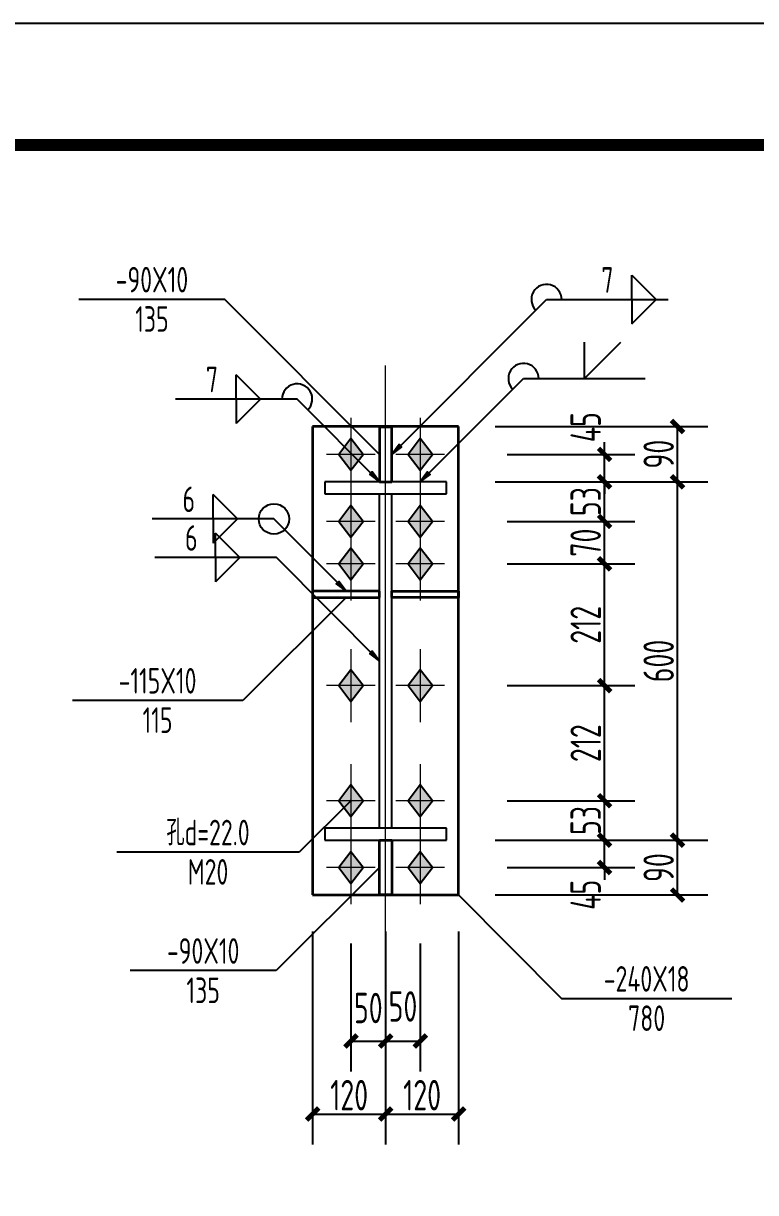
# Model space of a CAD drawing. Extents: x 69728788 to 150163257, y 20675998 to 43663798.
# Drawn here: x 75119447 to 75125467, y 20896479 to 20906088 of the extents above; entities that cross this region are included whole.
import ezdxf
from ezdxf.enums import TextEntityAlignment as Align

# ---------------------------------------------------------------- set-up
doc = ezdxf.new("R2010")
doc.units = 0
doc.header["$LTSCALE"] = 1000
doc.header["$MEASUREMENT"] = 0
doc.linetypes.add('线型6', pattern=[8.75, 5, -1.25, 1.25, -1.25])
doc.layers.get('0').update_dxf_attribs({"linetype": 'CONTINUOUS'})
doc.layers.get('DEFPOINTS').update_dxf_attribs({"linetype": 'CONTINUOUS'})
for name, color, linetype in [('10', 7, 'CONTINUOUS'), ('PUB_TITLE', 4, 'CONTINUOUS'), ('尺寸标注', 253, 'CONTINUOUS'), ('焊缝标注', 253, 'CONTINUOUS'), ('螺栓孔标注', 253, 'CONTINUOUS'), ('钢板标注', 253, 'CONTINUOUS')]:
    doc.layers.add(name, color=color, linetype=linetype)
doc.layers.add('20', color=2, linetype='CONTINUOUS', lineweight=35)
doc.styles.add('PkpmHz', font='Pkpmeng', dxfattribs={"width": 0.7, "bigfont": 'hztxt'})
doc.dimstyles.new('Pkpm_1.00', dxfattribs={"dimtxt": 250, "dimasz": 100, "dimexe": 250, "dimexo": 0.0625, "dimgap": 30, "dimtad": 1, "dimdec": 0, "dimrnd": 5, "dimzin": 0, "dimdsep": 46, "dimtxsty": 'PkpmHz', "dimblk1": 'ARCHTICK', "dimblk2": 'ARCHTICK', "dimsah": 1, "dimcen": 0.09, "dimadec": 0, "dimazin": 0, "dimtfac": 1, "dimtdec": 0, "dimtmove": 2, "dimatfit": 1, "dimfxl": 1, "dimtolj": 1, "dimtzin": 0, "dimarcsym": 0})

# ---------------------------------------------------------------- blocks, each defined once
blk = doc.blocks.new('_ArchTick')
at = {"color": 0, "linetype": 'ByBlock', "const_width": 0.4}
blk.add_lwpolyline([(-0.5, -0.5), (0.5, 0.5)], dxfattribs=at)
blk = doc.blocks.new('*D7545')
at = {"layer": 'DEFPOINTS', "color": 0, "linetype": 'Continuous'}
for p in [(75123025, 20902545.5), (75124225, 20902545.5), (75123025, 20902320.5)]:
    blk.add_point(p, dxfattribs=at)
at = {"layer": '尺寸标注', "color": 0, "linetype": 'Continuous', "lineweight": -2}
for p, q in [((75124225, 20902545.5), (75124225, 20902645.5)), ((75123425, 20902545.5), (75124475, 20902545.5)), ((75124225, 20902320.5), (75124225, 20902545.5)), ((75123425, 20902320.5), (75124475, 20902320.5)), ((75124225, 20902320.5), (75124225, 20902220.5))]:
    blk.add_line(p, q, dxfattribs=at)
at = {"layer": '尺寸标注', "color": 0, "linetype": 'Continuous', "lineweight": -2, "xscale": 100, "yscale": 100, "zscale": 100}
for p, rotation in [((75124225, 20902545.5), 270), ((75124225, 20902320.5), 90)]:
    blk.add_blockref('_ArchTick', p, dxfattribs=dict(at, rotation=rotation))
at = {"layer": '尺寸标注', "color": 0, "linetype": 'Continuous', "insert": (75124069.8, 20902769.1), "char_height": 250, "attachment_point": 5, "rotation": 90, "style": 'PkpmHz'}
blk.add_mtext('\\A1;45', dxfattribs=at)
blk = doc.blocks.new('*D7546')
at = {"layer": 'DEFPOINTS', "color": 0, "linetype": 'Continuous'}
for p in [(75123025, 20902320.5), (75124225, 20902320.5), (75123025, 20901995.5)]:
    blk.add_point(p, dxfattribs=at)
at = {"layer": '尺寸标注', "color": 0, "linetype": 'Continuous', "lineweight": -2}
for p, q in [((75123425, 20902320.5), (75124475, 20902320.5)), ((75124225, 20901995.5), (75124225, 20902320.5)), ((75123425, 20901995.5), (75124475, 20901995.5))]:
    blk.add_line(p, q, dxfattribs=at)
at = {"layer": '尺寸标注', "color": 0, "linetype": 'Continuous', "lineweight": -2, "xscale": 100, "yscale": 100, "zscale": 100}
for p, rotation in [((75124225, 20902320.5), 90), ((75124225, 20901995.5), 270)]:
    blk.add_blockref('_ArchTick', p, dxfattribs=dict(at, rotation=rotation))
at = {"layer": '尺寸标注', "color": 0, "linetype": 'Continuous', "insert": (75124070, 20902158), "char_height": 250, "attachment_point": 5, "rotation": 90, "style": 'PkpmHz'}
blk.add_mtext('\\A1;53', dxfattribs=at)
blk = doc.blocks.new('*D7547')
at = {"layer": 'DEFPOINTS', "color": 0, "linetype": 'Continuous'}
for p in [(75123025, 20901995.5), (75124225, 20901995.5), (75123025, 20901645.5)]:
    blk.add_point(p, dxfattribs=at)
at = {"layer": '尺寸标注', "color": 0, "linetype": 'Continuous', "lineweight": -2}
for p, q in [((75123425, 20901995.5), (75124475, 20901995.5)), ((75124225, 20901645.5), (75124225, 20901995.5)), ((75123425, 20901645.5), (75124475, 20901645.5))]:
    blk.add_line(p, q, dxfattribs=at)
at = {"layer": '尺寸标注', "color": 0, "linetype": 'Continuous', "lineweight": -2, "xscale": 100, "yscale": 100, "zscale": 100}
for p, rotation in [((75124225, 20901995.5), 90), ((75124225, 20901645.5), 270)]:
    blk.add_blockref('_ArchTick', p, dxfattribs=dict(at, rotation=rotation))
at = {"layer": '尺寸标注', "color": 0, "linetype": 'Continuous', "insert": (75124070, 20901820.5), "char_height": 250, "attachment_point": 5, "rotation": 90, "style": 'PkpmHz'}
blk.add_mtext('\\A1;70', dxfattribs=at)
blk = doc.blocks.new('*D7548')
at = {"layer": 'DEFPOINTS', "color": 0, "linetype": 'Continuous'}
for p in [(75123025, 20899375), (75124225, 20899375), (75123025, 20899150)]:
    blk.add_point(p, dxfattribs=at)
at = {"layer": '尺寸标注', "color": 0, "linetype": 'Continuous', "lineweight": -2}
for p, q in [((75124225, 20899375), (75124225, 20899475)), ((75123425, 20899375), (75124475, 20899375)), ((75124225, 20899150), (75124225, 20899375)), ((75123425, 20899150), (75124475, 20899150)), ((75124225, 20899150), (75124225, 20899050))]:
    blk.add_line(p, q, dxfattribs=at)
at = {"layer": '尺寸标注', "color": 0, "linetype": 'Continuous', "lineweight": -2, "xscale": 100, "yscale": 100, "zscale": 100}
for p, rotation in [((75124225, 20899375), 270), ((75124225, 20899150), 90)]:
    blk.add_blockref('_ArchTick', p, dxfattribs=dict(at, rotation=rotation))
at = {"layer": '尺寸标注', "color": 0, "linetype": 'Continuous', "insert": (75124069.8, 20898926.4), "char_height": 250, "attachment_point": 5, "rotation": 90, "style": 'PkpmHz'}
blk.add_mtext('\\A1;45', dxfattribs=at)
blk = doc.blocks.new('*D7549')
at = {"layer": 'DEFPOINTS', "color": 0, "linetype": 'Continuous'}
for p in [(75123025, 20899700), (75124225, 20899700), (75123025, 20899375)]:
    blk.add_point(p, dxfattribs=at)
at = {"layer": '尺寸标注', "color": 0, "linetype": 'Continuous', "lineweight": -2}
for p, q in [((75123425, 20899700), (75124475, 20899700)), ((75124225, 20899375), (75124225, 20899700)), ((75123425, 20899375), (75124475, 20899375))]:
    blk.add_line(p, q, dxfattribs=at)
at = {"layer": '尺寸标注', "color": 0, "linetype": 'Continuous', "lineweight": -2, "xscale": 100, "yscale": 100, "zscale": 100}
for p, rotation in [((75124225, 20899700), 90), ((75124225, 20899375), 270)]:
    blk.add_blockref('_ArchTick', p, dxfattribs=dict(at, rotation=rotation))
at = {"layer": '尺寸标注', "color": 0, "linetype": 'Continuous', "insert": (75124070, 20899537.5), "char_height": 250, "attachment_point": 5, "rotation": 90, "style": 'PkpmHz'}
blk.add_mtext('\\A1;53', dxfattribs=at)
blk = doc.blocks.new('*D7550')
at = {"layer": 'DEFPOINTS', "color": 0, "linetype": 'Continuous'}
for p in [(75123025, 20901645.5), (75124225, 20901645.5), (75123025, 20900645.5)]:
    blk.add_point(p, dxfattribs=at)
at = {"layer": '尺寸标注', "color": 0, "linetype": 'Continuous', "lineweight": -2}
for p, q in [((75123425, 20901645.5), (75124475, 20901645.5)), ((75124225, 20900645.5), (75124225, 20901645.5)), ((75123425, 20900645.5), (75124475, 20900645.5))]:
    blk.add_line(p, q, dxfattribs=at)
at = {"layer": '尺寸标注', "color": 0, "linetype": 'Continuous', "lineweight": -2, "xscale": 100, "yscale": 100, "zscale": 100}
for p, rotation in [((75124225, 20901645.5), 90), ((75124225, 20900645.5), 270)]:
    blk.add_blockref('_ArchTick', p, dxfattribs=dict(at, rotation=rotation))
at = {"layer": '尺寸标注', "color": 0, "linetype": 'Continuous', "insert": (75124070, 20901145.5), "char_height": 250, "attachment_point": 5, "rotation": 90, "style": 'PkpmHz'}
blk.add_mtext('\\A1;212', dxfattribs=at)
blk = doc.blocks.new('*D7551')
at = {"layer": 'DEFPOINTS', "color": 0, "linetype": 'Continuous'}
for p in [(75123025, 20900645.5), (75124225, 20900645.5), (75123025, 20899700)]:
    blk.add_point(p, dxfattribs=at)
at = {"layer": '尺寸标注', "color": 0, "linetype": 'Continuous', "lineweight": -2}
for p, q in [((75123425, 20900645.5), (75124475, 20900645.5)), ((75124225, 20899700), (75124225, 20900645.5)), ((75123425, 20899700), (75124475, 20899700))]:
    blk.add_line(p, q, dxfattribs=at)
at = {"layer": '尺寸标注', "color": 0, "linetype": 'Continuous', "lineweight": -2, "xscale": 100, "yscale": 100, "zscale": 100}
for p, rotation in [((75124225, 20900645.5), 90), ((75124225, 20899700), 270)]:
    blk.add_blockref('_ArchTick', p, dxfattribs=dict(at, rotation=rotation))
at = {"layer": '尺寸标注', "color": 0, "linetype": 'Continuous', "insert": (75124070, 20900172.7), "char_height": 250, "attachment_point": 5, "rotation": 90, "style": 'PkpmHz'}
blk.add_mtext('\\A1;212', dxfattribs=at)
blk = doc.blocks.new('*D7552')
at = {"layer": 'DEFPOINTS', "color": 0, "linetype": 'Continuous'}
for p in [(75122140, 20898925), (75122425, 20898925), (75122425, 20897725)]:
    blk.add_point(p, dxfattribs=at)
at = {"layer": '尺寸标注', "color": 0, "linetype": 'Continuous', "lineweight": -2}
for p, q in [((75122140, 20898525), (75122140, 20897475)), ((75122425, 20898525), (75122425, 20897475)), ((75122140, 20897725), (75122425, 20897725))]:
    blk.add_line(p, q, dxfattribs=at)
at = {"layer": '尺寸标注', "color": 0, "linetype": 'Continuous', "lineweight": -2, "xscale": 100, "yscale": 100, "zscale": 100, "rotation": 180}
blk.add_blockref('_ArchTick', (75122140, 20897725), dxfattribs=at)
at = {"layer": '尺寸标注', "color": 0, "linetype": 'Continuous', "lineweight": -2, "xscale": 100, "yscale": 100, "zscale": 100}
blk.add_blockref('_ArchTick', (75122425, 20897725), dxfattribs=at)
at = {"layer": '尺寸标注', "color": 0, "linetype": 'Continuous', "insert": (75122282.5, 20897996.1), "char_height": 250, "attachment_point": 5, "style": 'PkpmHz'}
blk.add_mtext('\\A1;50', dxfattribs=at)
blk = doc.blocks.new('*D7553')
at = {"layer": 'DEFPOINTS', "color": 0, "linetype": 'Continuous'}
for p in [(75122425, 20898925), (75122710, 20898925), (75122710, 20897725)]:
    blk.add_point(p, dxfattribs=at)
at = {"layer": '尺寸标注', "color": 0, "linetype": 'Continuous', "lineweight": -2}
for p, q in [((75122425, 20898525), (75122425, 20897475)), ((75122710, 20898525), (75122710, 20897475)), ((75122425, 20897725), (75122710, 20897725))]:
    blk.add_line(p, q, dxfattribs=at)
at = {"layer": '尺寸标注', "color": 0, "linetype": 'Continuous', "lineweight": -2, "xscale": 100, "yscale": 100, "zscale": 100, "rotation": 180}
blk.add_blockref('_ArchTick', (75122425, 20897725), dxfattribs=at)
at = {"layer": '尺寸标注', "color": 0, "linetype": 'Continuous', "lineweight": -2, "xscale": 100, "yscale": 100, "zscale": 100}
blk.add_blockref('_ArchTick', (75122710, 20897725), dxfattribs=at)
at = {"layer": '尺寸标注', "color": 0, "linetype": 'Continuous', "insert": (75122567.5, 20898008.9), "char_height": 250, "attachment_point": 5, "style": 'PkpmHz'}
blk.add_mtext('\\A1;50', dxfattribs=at)
blk = doc.blocks.new('*D7554')
at = {"layer": 'DEFPOINTS', "color": 0, "linetype": 'Continuous'}
for p in [(75121825, 20898925), (75122425, 20898925), (75122425, 20897125)]:
    blk.add_point(p, dxfattribs=at)
at = {"layer": '尺寸标注', "color": 0, "linetype": 'Continuous', "lineweight": -2}
for p, q in [((75121825, 20898625), (75121825, 20896875)), ((75122425, 20898625), (75122425, 20896875)), ((75121825, 20897125), (75122425, 20897125))]:
    blk.add_line(p, q, dxfattribs=at)
at = {"layer": '尺寸标注', "color": 0, "linetype": 'Continuous', "lineweight": -2, "xscale": 100, "yscale": 100, "zscale": 100, "rotation": 180}
blk.add_blockref('_ArchTick', (75121825, 20897125), dxfattribs=at)
at = {"layer": '尺寸标注', "color": 0, "linetype": 'Continuous', "lineweight": -2, "xscale": 100, "yscale": 100, "zscale": 100}
blk.add_blockref('_ArchTick', (75122425, 20897125), dxfattribs=at)
at = {"layer": '尺寸标注', "color": 0, "linetype": 'Continuous', "insert": (75122125, 20897280), "char_height": 250, "attachment_point": 5, "style": 'PkpmHz'}
blk.add_mtext('\\A1;120', dxfattribs=at)
blk = doc.blocks.new('*D7555')
at = {"layer": 'DEFPOINTS', "color": 0, "linetype": 'Continuous'}
for p in [(75122425, 20898925), (75123025, 20898925), (75123025, 20897125)]:
    blk.add_point(p, dxfattribs=at)
at = {"layer": '尺寸标注', "color": 0, "linetype": 'Continuous', "lineweight": -2}
for p, q in [((75122425, 20898625), (75122425, 20896875)), ((75123025, 20898625), (75123025, 20896875)), ((75122425, 20897125), (75123025, 20897125))]:
    blk.add_line(p, q, dxfattribs=at)
at = {"layer": '尺寸标注', "color": 0, "linetype": 'Continuous', "lineweight": -2, "xscale": 100, "yscale": 100, "zscale": 100, "rotation": 180}
blk.add_blockref('_ArchTick', (75122425, 20897125), dxfattribs=at)
at = {"layer": '尺寸标注', "color": 0, "linetype": 'Continuous', "lineweight": -2, "xscale": 100, "yscale": 100, "zscale": 100}
blk.add_blockref('_ArchTick', (75123025, 20897125), dxfattribs=at)
at = {"layer": '尺寸标注', "color": 0, "linetype": 'Continuous', "insert": (75122725, 20897280), "char_height": 250, "attachment_point": 5, "style": 'PkpmHz'}
blk.add_mtext('\\A1;120', dxfattribs=at)
blk = doc.blocks.new('*D7556')
at = {"layer": 'DEFPOINTS', "color": 0, "linetype": 'Continuous'}
for p in [(75123025, 20899375), (75124825, 20899375), (75123025, 20898925)]:
    blk.add_point(p, dxfattribs=at)
at = {"layer": '尺寸标注', "color": 0, "linetype": 'Continuous', "lineweight": -2}
for p, q in [((75123325, 20899375), (75125075, 20899375)), ((75124825, 20898925), (75124825, 20899375)), ((75123325, 20898925), (75125075, 20898925))]:
    blk.add_line(p, q, dxfattribs=at)
at = {"layer": '尺寸标注', "color": 0, "linetype": 'Continuous', "lineweight": -2, "xscale": 100, "yscale": 100, "zscale": 100}
for p, rotation in [((75124825, 20899375), 90), ((75124825, 20898925), 270)]:
    blk.add_blockref('_ArchTick', p, dxfattribs=dict(at, rotation=rotation))
at = {"layer": '尺寸标注', "color": 0, "linetype": 'Continuous', "insert": (75124670, 20899150), "char_height": 250, "attachment_point": 5, "rotation": 90, "style": 'PkpmHz'}
blk.add_mtext('\\A1;90', dxfattribs=at)
blk = doc.blocks.new('*D7557')
at = {"layer": 'DEFPOINTS', "color": 0, "linetype": 'Continuous'}
for p in [(75123025, 20902320.5), (75124825, 20902320.5), (75123025, 20899375)]:
    blk.add_point(p, dxfattribs=at)
at = {"layer": '尺寸标注', "color": 0, "linetype": 'Continuous', "lineweight": -2}
for p, q in [((75123325, 20902320.5), (75125075, 20902320.5)), ((75124825, 20899375), (75124825, 20902320.5)), ((75123325, 20899375), (75125075, 20899375))]:
    blk.add_line(p, q, dxfattribs=at)
at = {"layer": '尺寸标注', "color": 0, "linetype": 'Continuous', "lineweight": -2, "xscale": 100, "yscale": 100, "zscale": 100}
for p, rotation in [((75124825, 20902320.5), 90), ((75124825, 20899375), 270)]:
    blk.add_blockref('_ArchTick', p, dxfattribs=dict(at, rotation=rotation))
at = {"layer": '尺寸标注', "color": 0, "linetype": 'Continuous', "insert": (75124670, 20900847.7), "char_height": 250, "attachment_point": 5, "rotation": 90, "style": 'PkpmHz'}
blk.add_mtext('\\A1;600', dxfattribs=at)
blk = doc.blocks.new('*D7558')
at = {"layer": 'DEFPOINTS', "color": 0, "linetype": 'Continuous'}
for p in [(75123025, 20902775), (75124825, 20902775), (75123025, 20902320.5)]:
    blk.add_point(p, dxfattribs=at)
at = {"layer": '尺寸标注', "color": 0, "linetype": 'Continuous', "lineweight": -2}
for p, q in [((75123325, 20902775), (75125075, 20902775)), ((75124825, 20902320.5), (75124825, 20902775)), ((75123325, 20902320.5), (75125075, 20902320.5))]:
    blk.add_line(p, q, dxfattribs=at)
at = {"layer": '尺寸标注', "color": 0, "linetype": 'Continuous', "lineweight": -2, "xscale": 100, "yscale": 100, "zscale": 100}
for p, rotation in [((75124825, 20902775), 90), ((75124825, 20902320.5), 270)]:
    blk.add_blockref('_ArchTick', p, dxfattribs=dict(at, rotation=rotation))
at = {"layer": '尺寸标注', "color": 0, "linetype": 'Continuous', "insert": (75124670, 20902547.7), "char_height": 250, "attachment_point": 5, "rotation": 90, "style": 'PkpmHz'}
blk.add_mtext('\\A1;90', dxfattribs=at)

msp = doc.modelspace()

# ---------------------------------------------------------------- hatches: boundary and pattern name
at = {"layer": '10'}
for points in [[(75122140, 20902675.5), (75122040, 20902545.5), (75122140, 20902415.5), (75122240, 20902545.5)], [(75122710, 20902675.5), (75122610, 20902545.5), (75122710, 20902415.5), (75122810, 20902545.5)], [(75122140, 20902125.5), (75122040, 20901995.5), (75122140, 20901865.5), (75122240, 20901995.5)], [(75122710, 20902125.5), (75122610, 20901995.5), (75122710, 20901865.5), (75122810, 20901995.5)], [(75122140, 20901775.5), (75122040, 20901645.5), (75122140, 20901515.5), (75122240, 20901645.5)], [(75122710, 20901775.5), (75122610, 20901645.5), (75122710, 20901515.5), (75122810, 20901645.5)], [(75122140, 20900775.5), (75122040, 20900645.5), (75122140, 20900515.5), (75122240, 20900645.5)], [(75122710, 20900775.5), (75122610, 20900645.5), (75122710, 20900515.5), (75122810, 20900645.5)], [(75122140, 20899830), (75122040, 20899700), (75122140, 20899570), (75122240, 20899700)], [(75122710, 20899830), (75122610, 20899700), (75122710, 20899570), (75122810, 20899700)], [(75122140, 20899280), (75122040, 20899150), (75122140, 20899020), (75122240, 20899150)], [(75122710, 20899280), (75122610, 20899150), (75122710, 20899020), (75122810, 20899150)]]:
    msp.add_hatch(color=1, dxfattribs=at).paths.add_polyline_path(points)
at = {"layer": '焊缝标注'}
for points in [[(75122475, 20902545.5), (75122556.3, 20902605.6), (75122535.1, 20902626.8)], [(75122375, 20902320.5), (75122315, 20902401.9), (75122293.8, 20902380.7)], [(75122710, 20902320.5), (75122791.3, 20902380.6), (75122770.1, 20902401.8)], [(75122100, 20901420.5), (75122040, 20901501.9), (75122018.8, 20901480.7)], [(75122375, 20900847.7), (75122315, 20900929.1), (75122293.8, 20900907.9)]]:
    msp.add_hatch(color=256, dxfattribs=at).paths.add_polyline_path(points)

# ---------------------------------------------------------------- linework, layer by layer
at = {"layer": '10', "linetype": '线型6', "lineweight": 18, "ltscale": 100}
msp.add_line((75122425, 20898425), (75122425, 20903275), dxfattribs=at)
at = {"layer": '10', "color": 9, "lineweight": 18, "ltscale": 100}
for p, q in [((75122140, 20902845.5), (75122140, 20902245.5)), ((75122710, 20902845.5), (75122710, 20902245.5)), ((75122340, 20902545.5), (75121940, 20902545.5)), ((75122910, 20902545.5), (75122510, 20902545.5)), ((75122140, 20902295.5), (75122140, 20901695.5)), ((75122710, 20902295.5), (75122710, 20901695.5)), ((75122340, 20901995.5), (75121940, 20901995.5)), ((75122140, 20901945.5), (75122140, 20901345.5)), ((75122910, 20901995.5), (75122510, 20901995.5)), ((75122710, 20901945.5), (75122710, 20901345.5)), ((75122340, 20901645.5), (75121940, 20901645.5)), ((75122910, 20901645.5), (75122510, 20901645.5)), ((75122140, 20900945.5), (75122140, 20900345.5)), ((75122710, 20900945.5), (75122710, 20900345.5)), ((75122340, 20900645.5), (75121940, 20900645.5)), ((75122910, 20900645.5), (75122510, 20900645.5)), ((75122140, 20900000), (75122140, 20899400)), ((75122710, 20900000), (75122710, 20899400)), ((75122340, 20899700), (75121940, 20899700)), ((75122910, 20899700), (75122510, 20899700)), ((75122140, 20899450), (75122140, 20898850)), ((75122710, 20899450), (75122710, 20898850)), ((75122340, 20899150), (75121940, 20899150)), ((75122910, 20899150), (75122510, 20899150))]:
    msp.add_line(p, q, dxfattribs=at)
at = {"layer": '10', "color": 3, "ltscale": 100}
for p, q in [((75122925, 20902320.5), (75121925, 20902320.5)), ((75121925, 20902320.5), (75121925, 20902220.5)), ((75122925, 20902220.5), (75122925, 20902320.5)), ((75121925, 20902220.5), (75122925, 20902220.5)), ((75122375, 20899475), (75122375, 20902220.5)), ((75122475, 20899475), (75122475, 20902220.5)), ((75122925, 20899475), (75121925, 20899475)), ((75121925, 20899475), (75121925, 20899375)), ((75122925, 20899375), (75122925, 20899475)), ((75121925, 20899375), (75122925, 20899375))]:
    msp.add_line(p, q, dxfattribs=at)
at = {"layer": '10', "color": 1, "linetype": 'Continuous'}
for points in [[(75122140, 20902675.5), (75122040, 20902545.5), (75122140, 20902415.5), (75122240, 20902545.5)], [(75122710, 20902675.5), (75122610, 20902545.5), (75122710, 20902415.5), (75122810, 20902545.5)], [(75122140, 20902125.5), (75122040, 20901995.5), (75122140, 20901865.5), (75122240, 20901995.5)], [(75122710, 20902125.5), (75122610, 20901995.5), (75122710, 20901865.5), (75122810, 20901995.5)], [(75122140, 20901775.5), (75122040, 20901645.5), (75122140, 20901515.5), (75122240, 20901645.5)], [(75122710, 20901775.5), (75122610, 20901645.5), (75122710, 20901515.5), (75122810, 20901645.5)], [(75122140, 20900775.5), (75122040, 20900645.5), (75122140, 20900515.5), (75122240, 20900645.5)], [(75122710, 20900775.5), (75122610, 20900645.5), (75122710, 20900515.5), (75122810, 20900645.5)], [(75122140, 20899830), (75122040, 20899700), (75122140, 20899570), (75122240, 20899700)], [(75122710, 20899830), (75122610, 20899700), (75122710, 20899570), (75122810, 20899700)], [(75122140, 20899280), (75122040, 20899150), (75122140, 20899020), (75122240, 20899150)], [(75122710, 20899280), (75122610, 20899150), (75122710, 20899020), (75122810, 20899150)]]:
    msp.add_lwpolyline(points, close=True, dxfattribs=at)
at = {"layer": '20', "ltscale": 100}
for p, q in [((75123025, 20902775), (75121825, 20902775)), ((75121825, 20902775), (75121825, 20898925)), ((75122475, 20902770.5), (75122375, 20902770.5)), ((75122375, 20902770.5), (75122375, 20902320.5)), ((75122475, 20902320.5), (75122475, 20902770.5)), ((75123025, 20898925), (75123025, 20902775)), ((75122375, 20902320.5), (75122475, 20902320.5)), ((75122375, 20901420.5), (75121825, 20901420.5)), ((75121825, 20901420.5), (75121825, 20901370.5)), ((75121825, 20901370.5), (75122375, 20901370.5)), ((75122375, 20901370.5), (75122375, 20901420.5)), ((75122475, 20901420.5), (75123025, 20901420.5)), ((75122475, 20901370.5), (75122475, 20901420.5)), ((75123025, 20901370.5), (75122475, 20901370.5)), ((75123025, 20901420.5), (75123025, 20901370.5)), ((75122375, 20899375), (75122475, 20899375)), ((75122375, 20898925), (75122375, 20899375)), ((75122475, 20899375), (75122475, 20898925)), ((75121825, 20898925), (75123025, 20898925)), ((75122475, 20898925), (75122375, 20898925))]:
    msp.add_line(p, q, dxfattribs=at)
at = {"layer": 'PUB_TITLE'}
msp.add_lwpolyline([(75043830.5, 20864087.7), (75133030.5, 20864087.7), (75133030.5, 20906087.7), (75043830.5, 20906087.7)], close=True, dxfattribs=at)
at = {"layer": 'PUB_TITLE', "const_width": 100}
msp.add_lwpolyline([(75046330.5, 20865087.7), (75132030.5, 20865087.7), (75132030.5, 20905087.7), (75046330.5, 20905087.7)], close=True, dxfattribs=at)
at = {"layer": '焊缝标注', "ltscale": 100}
for p, q in [((75124448.3, 20904017.8), (75124648.3, 20903817.8)), ((75124448.3, 20903817.8), (75124448.3, 20904017.8)), ((75122475, 20902545.5), (75123748.3, 20903817.8)), ((75123748.3, 20903817.8), (75124748.3, 20903817.8)), ((75124448.3, 20903617.8), (75124648.3, 20903817.8)), ((75124448.3, 20903817.8), (75124448.3, 20903617.8)), ((75124058.9, 20903168.7), (75124058.9, 20903468.7)), ((75124058.9, 20903168.7), (75124358.9, 20903468.7)), ((75121397, 20903000.1), (75121197, 20903200.1)), ((75121197, 20903000.1), (75121197, 20903200.1)), ((75122710, 20902320.5), (75123558.9, 20903168.7)), ((75123558.9, 20903168.7), (75124558.9, 20903168.7)), ((75121697, 20903000.1), (75120697, 20903000.1)), ((75121397, 20903000.1), (75121197, 20902800.1)), ((75121197, 20903000.1), (75121197, 20902800.1)), ((75122375, 20902320.5), (75121697, 20903000.1)), ((75121206.7, 20902015.2), (75121006.7, 20902215.2)), ((75121006.7, 20902015.2), (75121006.7, 20902215.2)), ((75121506.7, 20902015.2), (75120506.7, 20902015.2)), ((75121206.7, 20902015.2), (75121006.7, 20901815.2)), ((75121006.7, 20902015.2), (75121006.7, 20901815.2)), ((75122100, 20901420.5), (75121506.7, 20902015.2)), ((75121227.5, 20901697.3), (75121027.5, 20901897.3)), ((75121027.5, 20901697.3), (75121027.5, 20901897.3)), ((75121527.5, 20901697.3), (75120527.5, 20901697.3)), ((75121227.5, 20901697.3), (75121027.5, 20901497.3)), ((75121027.5, 20901697.3), (75121027.5, 20901497.3)), ((75122375, 20900847.7), (75121527.5, 20901697.3))]:
    msp.add_line(p, q, dxfattribs=at)
at = {"layer": '焊缝标注', "linetype": 'Continuous'}
for points in [[(75122475, 20902545.5), (75122556.3, 20902605.6), (75122535.1, 20902626.8)], [(75122375, 20902320.5), (75122315, 20902401.9), (75122293.8, 20902380.7)], [(75122710, 20902320.5), (75122791.3, 20902380.6), (75122770.1, 20902401.8)], [(75122100, 20901420.5), (75122040, 20901501.9), (75122018.8, 20901480.7)], [(75122375, 20900847.7), (75122315, 20900929.1), (75122293.8, 20900907.9)]]:
    msp.add_lwpolyline(points, close=True, dxfattribs=at)
at = {"layer": '焊缝标注', "ltscale": 100}
msp.add_circle((75121506.7, 20902015.2), 125, dxfattribs=at)
for centre, start, end in [((75123748.3, 20903817.8), 0, 224.97719), ((75123558.9, 20903168.7), 0, 224.97719), ((75121697, 20903000.1), 314.93158, 180)]:
    msp.add_arc(centre, 125, start, end, dxfattribs=at)
at = {"layer": '螺栓孔标注', "ltscale": 100}
for p, q in [((75122140, 20899700), (75121714.9, 20899276.6)), ((75121714.9, 20899276.6), (75120214.9, 20899276.6))]:
    msp.add_line(p, q, dxfattribs=at)
at = {"layer": '螺栓孔标注', "ltscale": 100, "const_width": 10}
msp.add_lwpolyline([(75122145, 20899700, 1), (75122135, 20899700, 1)], format="xyb", close=True, dxfattribs=at)
at = {"layer": '钢板标注', "ltscale": 100}
for p, q in [((75121103.7, 20903819.8), (75119903.7, 20903819.8)), ((75122375, 20902545.5), (75121103.7, 20903819.8)), ((75122100, 20901370.5), (75121249.8, 20900523.7)), ((75121249.8, 20900523.7), (75119849.8, 20900523.7)), ((75122375, 20899150), (75121524.8, 20898303.2)), ((75123025, 20898925), (75123871.2, 20898074.1)), ((75121524.8, 20898303.2), (75120324.8, 20898303.2)), ((75123871.2, 20898074.1), (75125271.2, 20898074.1))]:
    msp.add_line(p, q, dxfattribs=at)
at = {"layer": '钢板标注', "ltscale": 100, "const_width": 10}
for points in [[(75122380, 20902545.5, 1), (75122370, 20902545.5, 1)], [(75122105, 20901370.5, 1), (75122095, 20901370.5, 1)], [(75122380, 20899150, 1), (75122370, 20899150, 1)], [(75123030, 20898925, 1), (75123020, 20898925, 1)]]:
    msp.add_lwpolyline(points, format="xyb", close=True, dxfattribs=at)

# ---------------------------------------------------------------- texts
at = {"layer": '焊缝标注', "style": 'PkpmHz', "width": 0.71}
for s, p in [('7', (75124248.3, 20903874.4)), ('7', (75120997, 20903056.7)), ('6', (75120806.7, 20902071.8)), ('6', (75120827.5, 20901753.9))]:
    msp.add_text(s, height=210, dxfattribs=at).set_placement(p, align=Align.CENTER)
at = {"layer": '螺栓孔标注', "style": 'PkpmHz', "width": 0.71}
msp.add_text('孔d=22.0', height=210, dxfattribs=at).set_placement((75120964.9, 20899333.2), align=Align.CENTER)
msp.add_text('M20', height=210, dxfattribs=at).set_placement((75120964.9, 20899220), align=Align.TOP_CENTER)
at = {"layer": '钢板标注', "style": 'PkpmHz', "width": 0.71}
for s, p in [('-90X10', (75120503.7, 20903876.4)), ('-115X10', (75120549.8, 20900580.3)), ('-90X10', (75120924.8, 20898359.8)), ('-240X18', (75124571.2, 20898130.7))]:
    msp.add_text(s, height=210, dxfattribs=at).set_placement(p, align=Align.CENTER)
for s, p in [('135', (75120503.7, 20903763.2)), ('115', (75120549.8, 20900467)), ('135', (75120924.8, 20898246.6)), ('780', (75124571.2, 20898017.5))]:
    msp.add_text(s, height=210, dxfattribs=at).set_placement(p, align=Align.TOP_CENTER)

# ---------------------------------------------------------------- dimensions: what is measured, and where the dimension line sits
at = {"layer": '尺寸标注', "linetype": 'Continuous'}
for base, p1, p2, picture, middle in [((75124225, 20902545.5), (75123025, 20902320.5), (75123025, 20902545.5), '*D7545', (75124069.8, 20902769.1)), ((75124225, 20899375), (75123025, 20899150), (75123025, 20899375), '*D7548', (75124069.8, 20898926.4))]:
    dim = msp.add_linear_dim(base=base, p1=p1, p2=p2, angle=90, text='45', dimstyle='Pkpm_1.00', override={"dimexo": 400, "dimtih": 0, "dimtoh": 0}, dxfattribs=at)
    dim.commit()
    dim.dimension.update_dxf_attribs({"geometry": picture, "text_midpoint": middle, "dimtype": 160})
for base, p1, p2, text, override, picture, middle in [((75124825, 20902775), (75123025, 20902320.5), (75123025, 20902775), '90', {"dimexo": 300, "dimtih": 0, "dimtoh": 0}, '*D7558', (75124670, 20902547.7)), ((75124225, 20902320.5), (75123025, 20901995.5), (75123025, 20902320.5), '53', {"dimexo": 400, "dimtih": 0, "dimtoh": 0}, '*D7546', (75124070, 20902158)), ((75124825, 20902320.5), (75123025, 20899375), (75123025, 20902320.5), '600', {"dimexo": 300, "dimtih": 0, "dimtoh": 0}, '*D7557', (75124670, 20900847.7)), ((75124225, 20901995.5), (75123025, 20901645.5), (75123025, 20901995.5), '70', {"dimexo": 400, "dimtih": 0, "dimtoh": 0}, '*D7547', (75124070, 20901820.5)), ((75124225, 20901645.5), (75123025, 20900645.5), (75123025, 20901645.5), '212', {"dimexo": 400, "dimtih": 0, "dimtoh": 0}, '*D7550', (75124070, 20901145.5)), ((75124225, 20900645.5), (75123025, 20899700), (75123025, 20900645.5), '212', {"dimexo": 400, "dimtih": 0, "dimtoh": 0}, '*D7551', (75124070, 20900172.7)), ((75124225, 20899700), (75123025, 20899375), (75123025, 20899700), '53', {"dimexo": 400, "dimtih": 0, "dimtoh": 0}, '*D7549', (75124070, 20899537.5)), ((75124825, 20899375), (75123025, 20898925), (75123025, 20899375), '90', {"dimexo": 300, "dimtih": 0, "dimtoh": 0}, '*D7556', (75124670, 20899150))]:
    dim = msp.add_linear_dim(base=base, p1=p1, p2=p2, angle=90, text=text, dimstyle='Pkpm_1.00', override=override, dxfattribs=at)
    dim.commit()
    dim.dimension.update_dxf_attribs({"geometry": picture, "text_midpoint": middle})
for base, p1, p2, picture, middle in [((75122425, 20897125), (75121825, 20898925), (75122425, 20898925), '*D7554', (75122125, 20897280)), ((75123025, 20897125), (75122425, 20898925), (75123025, 20898925), '*D7555', (75122725, 20897280))]:
    dim = msp.add_linear_dim(base=base, p1=p1, p2=p2, text='120', dimstyle='Pkpm_1.00', override={"dimexo": 300, "dimtih": 0, "dimtoh": 0}, dxfattribs=at)
    dim.commit()
    dim.dimension.update_dxf_attribs({"geometry": picture, "text_midpoint": middle})
for base, p1, p2, picture, middle in [((75122425, 20897725), (75122140, 20898925), (75122425, 20898925), '*D7552', (75122282.5, 20897996.1)), ((75122710, 20897725), (75122425, 20898925), (75122710, 20898925), '*D7553', (75122567.5, 20898008.9))]:
    dim = msp.add_linear_dim(base=base, p1=p1, p2=p2, text='50', dimstyle='Pkpm_1.00', override={"dimexo": 400, "dimtih": 0, "dimtoh": 0}, dxfattribs=at)
    dim.commit()
    dim.dimension.update_dxf_attribs({"geometry": picture, "text_midpoint": middle, "dimtype": 160})

doc.saveas('drawing.dxf')
